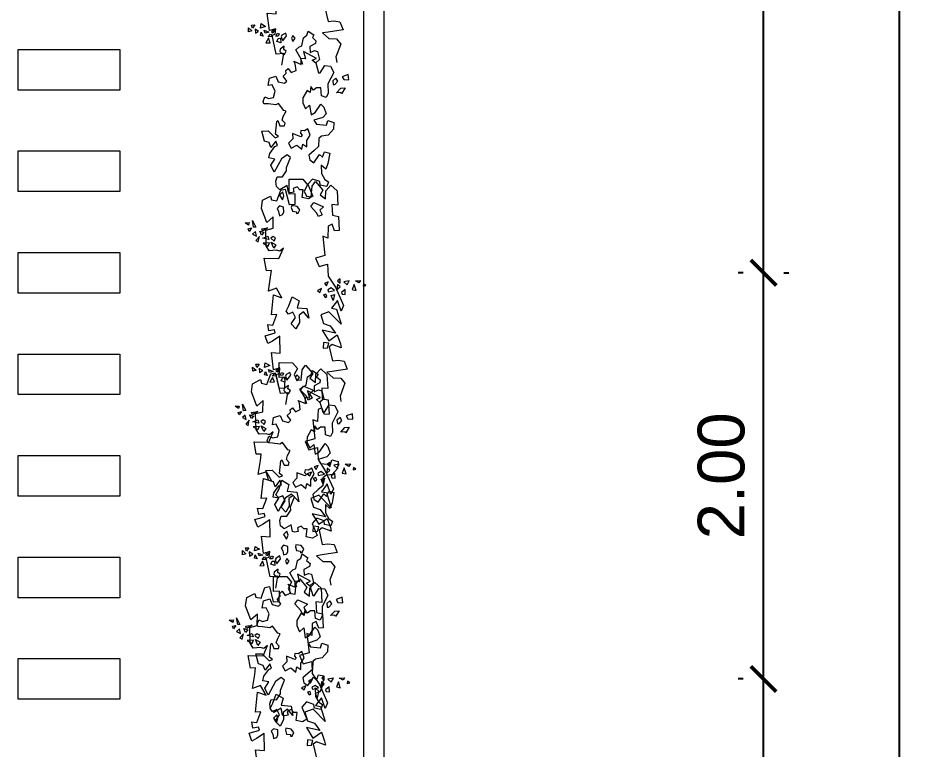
# Model space of a CAD drawing. Header units: millimetres. Extents: x -667 to -468, y -723 to -475.
# Drawn here: x -605.515 to -601.051, y -681.148 to -677.544 of the extents above; entities that cross this region are included whole.
import ezdxf

# ---------------------------------------------------------------- set-up
doc = ezdxf.new("R2010")
doc.units = ezdxf.units.MM
doc.layers.get('0').update_dxf_attribs({"lineweight": 9})
doc.layers.get('Defpoints').update_dxf_attribs({"lineweight": 0})
doc.layers.add('dinding', color=36, linetype='Continuous', lineweight=9)
doc.layers.add('NOTASI', color=250, linetype='Continuous', lineweight=5)
doc.layers.add('LANDSCAPE', color=7, linetype='Continuous', lineweight=9, true_color=0x002409)
doc.styles.get("Standard").update_dxf_attribs({"font": 'arial.ttf'})
doc.dimstyles.new('Copy of 1-100', dxfattribs={"dimtxt": 0.23, "dimasz": 0.125, "dimexe": 0.125, "dimexo": 0.1, "dimgap": 0.09, "dimtad": 1, "dimtoh": 1, "dimzin": 0, "dimdsep": 46, "dimtxsty": 'Standard', "dimblk": 'ARCHTICK', "dimcen": 0.09, "dimdle": 0.125, "dimclrt": 2, "dimadec": 0, "dimazin": 0, "dimtfac": 1, "dimtofl": 0, "dimtmove": 0, "dimatfit": 3, "dimldrblk": 'ARCHTICK', "dimfxl": 1, "dimtolj": 1, "dimtzin": 0, "dimarcsym": 0})

# ---------------------------------------------------------------- blocks, each defined once
blk = doc.blocks.new('_ArchTick')
at = {"color": 0, "linetype": 'ByBlock', "const_width": 0.15}
blk.add_lwpolyline([(-0.5, -0.5), (0.5, 0.5)], dxfattribs=at)
blk = doc.blocks.new('*D959')
at = {"layer": 'Defpoints', "color": 0}
for p in [(-601.8457, -680.7985), (-601.8457, -680.7985), (-601.8457, -684.7985)]:
    blk.add_point(p, dxfattribs=at)
at = {"layer": 'NOTASI', "color": 0, "lineweight": -2}
for p, q in [((-601.8457, -684.9235), (-601.8457, -680.6735)), ((-601.9457, -680.7985), (-601.9707, -680.7985)), ((-601.9457, -684.7985), (-601.9707, -684.7985))]:
    blk.add_line(p, q, dxfattribs=at)
at = {"layer": 'NOTASI', "color": 0, "lineweight": -2, "xscale": 0.125, "yscale": 0.125, "zscale": 0.125}
for p, rotation in [((-601.8457, -680.7985), 90), ((-601.8457, -684.7985), 270)]:
    blk.add_blockref('_ArchTick', p, dxfattribs=dict(at, rotation=rotation))
at = {"layer": 'NOTASI', "color": 2, "insert": (-602.0531, -682.7985), "char_height": 0.23, "attachment_point": 5, "rotation": 90}
blk.add_mtext('\\A1;4.00', dxfattribs=at)
blk = doc.blocks.new('*D960')
at = {"layer": 'Defpoints', "color": 0}
for p in [(-601.8457, -678.7985), (-601.8457, -678.7985), (-601.8457, -680.7985)]:
    blk.add_point(p, dxfattribs=at)
at = {"layer": 'NOTASI', "color": 0, "lineweight": -2}
for p, q in [((-601.8457, -680.9235), (-601.8457, -678.6735)), ((-601.9457, -678.7985), (-601.9707, -678.7985)), ((-601.9457, -680.7985), (-601.9707, -680.7985))]:
    blk.add_line(p, q, dxfattribs=at)
at = {"layer": 'NOTASI', "color": 0, "lineweight": -2, "xscale": 0.125, "yscale": 0.125, "zscale": 0.125}
for p, rotation in [((-601.8457, -678.7985), 90), ((-601.8457, -680.7985), 270)]:
    blk.add_blockref('_ArchTick', p, dxfattribs=dict(at, rotation=rotation))
at = {"layer": 'NOTASI', "color": 2, "insert": (-602.0531, -679.7985), "char_height": 0.23, "attachment_point": 5, "rotation": 90}
blk.add_mtext('\\A1;2.00', dxfattribs=at)
blk = doc.blocks.new('*D961')
at = {"layer": 'Defpoints', "color": 0}
for p in [(-601.8457, -674.7985), (-601.8457, -674.7985), (-601.8457, -678.7985)]:
    blk.add_point(p, dxfattribs=at)
at = {"layer": 'NOTASI', "color": 0, "lineweight": -2}
for p, q in [((-601.8457, -678.9235), (-601.8457, -674.6735)), ((-601.7457, -674.7985), (-601.7207, -674.7985)), ((-601.7457, -678.7985), (-601.7207, -678.7985))]:
    blk.add_line(p, q, dxfattribs=at)
at = {"layer": 'NOTASI', "color": 0, "lineweight": -2, "xscale": 0.125, "yscale": 0.125, "zscale": 0.125}
for p, rotation in [((-601.8457, -674.7985), 90), ((-601.8457, -678.7985), 270)]:
    blk.add_blockref('_ArchTick', p, dxfattribs=dict(at, rotation=rotation))
at = {"layer": 'NOTASI', "color": 2, "insert": (-602.0531, -676.7985), "char_height": 0.23, "attachment_point": 5, "rotation": 90}
blk.add_mtext('\\A1;4.00', dxfattribs=at)
blk = doc.blocks.new('*D967')
at = {"layer": 'Defpoints', "color": 0}
for p in [(-601.1764, -664.7985), (-601.1764, -664.7985), (-601.3457, -684.7985)]:
    blk.add_point(p, dxfattribs=at)
at = {"layer": 'NOTASI', "color": 0, "lineweight": -2}
for p, q in [((-601.1764, -684.9235), (-601.1764, -664.6735)), ((-601.2764, -664.7985), (-601.3014, -664.7985)), ((-601.2457, -684.7985), (-601.0514, -684.7985))]:
    blk.add_line(p, q, dxfattribs=at)
at = {"layer": 'NOTASI', "color": 0, "lineweight": -2, "xscale": 0.125, "yscale": 0.125, "zscale": 0.125}
for p, rotation in [((-601.1764, -664.7985), 90), ((-601.1764, -684.7985), 270)]:
    blk.add_blockref('_ArchTick', p, dxfattribs=dict(at, rotation=rotation))
at = {"layer": 'NOTASI', "color": 2, "insert": (-601.3838, -674.7985), "char_height": 0.23, "attachment_point": 5, "rotation": 90}
blk.add_mtext('\\A1;20.00', dxfattribs=at)
blk = doc.blocks.new('SEMAK')
at = {"layer": 'LANDSCAPE', "lineweight": 5}
for p, q in [((489.1515, 51.826), (489.1637, 51.8539)), ((489.1637, 51.8539), (489.1681, 51.8928)), ((489.1681, 51.8928), (489.1987, 51.8848)), ((489.1987, 51.8848), (489.2107, 51.8621)), ((489.2107, 51.8621), (489.2113, 51.817)), ((489.281, 51.8239), (489.2891, 51.8589)), ((489.2891, 51.8589), (489.326, 51.8656)), ((489.3244, 51.8801), (489.3394, 51.8793)), ((489.326, 51.8656), (489.3244, 51.8801)), ((489.3394, 51.8793), (489.3569, 51.848)), ((489.1726, 51.8034), (489.1515, 51.826)), ((489.2113, 51.817), (489.1726, 51.8034)), ((489.2865, 51.8048), (489.281, 51.8239)), ((489.3339, 51.8163), (489.2865, 51.8048)), ((489.3569, 51.848), (489.3339, 51.8163)), ((489.1786, 51.7071), (489.2037, 51.7504)), ((489.2109, 51.6773), (489.1786, 51.7071)), ((489.2037, 51.7504), (489.2187, 51.7138)), ((489.2187, 51.7138), (489.2109, 51.6773)), ((489.2826, 51.6915), (489.2621, 51.6843)), ((489.3124, 51.686), (489.2826, 51.6915)), ((489.3069, 51.6525), (489.3124, 51.686)), ((489.4406, 51.7543), (489.3831, 51.7393)), ((489.3831, 51.7393), (489.3961, 51.6673)), ((489.4831, 51.7318), (489.4406, 51.7543)), ((489.4431, 51.6193), (489.4831, 51.7318)), ((489.1559, 51.6245), (489.1524, 51.5763)), ((489.1856, 51.6563), (489.1559, 51.6245)), ((489.2529, 51.6208), (489.1856, 51.6563)), ((489.2621, 51.6843), (489.2529, 51.6208)), ((489.3441, 51.6375), (489.3069, 51.6525)), ((489.3664, 51.6655), (489.3441, 51.6375)), ((489.3961, 51.6673), (489.3664, 51.6655)), ((489.4881, 51.5743), (489.4431, 51.6193)), ((489.5556, 51.6343), (489.5531, 51.6018)), ((489.6131, 51.6493), (489.5556, 51.6343)), ((489.5981, 51.5843), (489.6306, 51.6068)), ((489.6306, 51.6068), (489.6131, 51.6493)), ((489.1524, 51.5763), (489.1654, 51.537)), ((489.1654, 51.537), (489.2156, 51.5408)), ((489.2156, 51.5408), (489.2546, 51.4885)), ((489.5531, 51.6018), (489.4881, 51.5743)), ((489.5706, 51.5293), (489.5981, 51.5843)), ((489.5731, 51.4518), (489.5706, 51.5293)), ((489.1406, 51.4943), (489.1131, 51.4293)), ((489.2131, 51.3743), (489.1406, 51.4943)), ((489.2546, 51.4885), (489.2546, 51.457)), ((489.2546, 51.457), (489.2956, 51.3668)), ((489.6131, 51.4918), (489.5731, 51.4518)), ((489.6356, 51.4393), (489.6131, 51.4918)), ((489.6574, 51.346), (489.6356, 51.4393)), ((489.1531, 51.3743), (489.1006, 51.3618)), ((489.1006, 51.3618), (489.1099, 51.321)), ((489.1131, 51.4293), (489.1531, 51.3743)), ((489.2681, 51.3418), (489.2131, 51.3743)), ((489.2956, 51.3668), (489.2681, 51.3418)), ((489.4649, 51.3545), (489.4706, 51.3993)), ((489.5154, 51.3138), (489.4649, 51.3545)), ((489.4706, 51.3993), (489.5081, 51.4268)), ((489.5081, 51.4268), (489.5631, 51.3543)), ((489.5631, 51.3543), (489.5874, 51.381)), ((489.5874, 51.381), (489.6099, 51.3335)), ((489.1099, 51.321), (489.1581, 51.2618)), ((489.2864, 51.2373), (489.3086, 51.282)), ((489.3086, 51.282), (489.3609, 51.2578)), ((489.3609, 51.2578), (489.4036, 51.2988)), ((489.4036, 51.2988), (489.4149, 51.2523)), ((489.4149, 51.2523), (489.4501, 51.2783)), ((489.4501, 51.2783), (489.4539, 51.2205)), ((489.5581, 51.282), (489.5154, 51.3138)), ((489.5636, 51.2095), (489.5581, 51.282)), ((489.6099, 51.3335), (489.6574, 51.346)), ((489.0664, 51.2055), (489.0479, 51.1135)), ((489.1109, 51.2223), (489.0664, 51.2055)), ((489.1239, 51.267), (489.1109, 51.2223)), ((489.1699, 51.211), (489.1239, 51.267)), ((489.1581, 51.2618), (489.1831, 51.2518)), ((489.1831, 51.2518), (489.1699, 51.211)), ((489.3271, 51.2), (489.2864, 51.2373)), ((489.3271, 51.1498), (489.3271, 51.2)), ((489.4539, 51.2205), (489.4854, 51.1723)), ((489.5896, 51.189), (489.5636, 51.2095)), ((489.6494, 51.1815), (489.5896, 51.189)), ((489.0479, 51.1135), (489.1056, 51.1155)), ((489.1056, 51.1155), (489.1651, 51.1823)), ((489.1651, 51.1823), (489.1966, 51.1713)), ((489.1966, 51.1713), (489.1706, 51.1488)), ((489.1706, 51.1488), (489.1894, 51.0325)), ((489.4016, 51.1833), (489.3271, 51.1498)), ((489.3989, 51.152), (489.4149, 51.1703)), ((489.4049, 51.127), (489.3989, 51.152)), ((489.4149, 51.1703), (489.4016, 51.1833)), ((489.4359, 51.133), (489.4049, 51.127)), ((489.4669, 51.1145), (489.4359, 51.133)), ((489.4854, 51.1723), (489.4669, 51.1145)), ((489.7014, 51.1293), (489.6494, 51.1815)), ((489.7089, 51.068), (489.7014, 51.1293)), ((489.1894, 51.0325), (489.1989, 51.025)), ((489.1989, 51.025), (489.2156, 51.0735)), ((489.2156, 51.0735), (489.2564, 51.0755)), ((489.2639, 51.053), (489.2396, 51.0233)), ((489.2564, 51.0755), (489.2639, 51.053)), ((489.5284, 51.04), (489.5489, 51.0755)), ((489.6101, 51.0178), (489.5284, 51.04)), ((489.5489, 51.0755), (489.6399, 51.0903)), ((489.6399, 51.0903), (489.6531, 51.0475)), ((489.6531, 51.0475), (489.7089, 51.068)), ((489.2396, 51.0233), (489.2509, 50.9898)), ((489.2509, 50.9898), (489.2789, 50.9433)), ((489.2789, 50.9433), (489.2584, 50.9358)), ((489.4959, 50.9), (489.5046, 50.9895)), ((489.5046, 50.9895), (489.5439, 50.971)), ((489.5439, 50.971), (489.5991, 50.8968)), ((489.6419, 50.9878), (489.6101, 51.0178)), ((489.6234, 50.9265), (489.6419, 50.9878)), ((489.0796, 50.865), (489.0741, 50.8463)), ((489.1206, 50.8688), (489.0796, 50.865)), ((489.1876, 50.8818), (489.1206, 50.8688)), ((489.2119, 50.8688), (489.1876, 50.8818)), ((489.2584, 50.9358), (489.2119, 50.8688)), ((489.4336, 50.8745), (489.4576, 50.9328)), ((489.4386, 50.8295), (489.4336, 50.8745)), ((489.4576, 50.9328), (489.4959, 50.9)), ((489.5991, 50.8968), (489.6234, 50.9265)), ((489.0741, 50.8463), (489.0909, 50.8035)), ((489.0909, 50.8035), (489.1244, 50.8203)), ((489.1244, 50.8203), (489.1709, 50.813)), ((489.1709, 50.813), (489.1876, 50.7553)), ((489.4801, 50.7653), (489.4386, 50.8295)), ((489.5076, 50.7853), (489.4801, 50.7653)), ((489.5141, 50.731), (489.5076, 50.7853)), ((489.6081, 50.8193), (489.6066, 50.7485)), ((489.6506, 50.8368), (489.6081, 50.8193)), ((489.6706, 50.7993), (489.6506, 50.8368)), ((489.6731, 50.7143), (489.6706, 50.7993)), ((489.7864, 50.7995), (489.7471, 50.7995)), ((489.7471, 50.7995), (489.7881, 50.7603)), ((489.7919, 50.8105), (489.7864, 50.7995)), ((489.8274, 50.7603), (489.7919, 50.8105)), ((489.1281, 50.7013), (489.1429, 50.6343)), ((489.1634, 50.6975), (489.1281, 50.7013)), ((489.1876, 50.7553), (489.1634, 50.6975)), ((489.5366, 50.766), (489.5141, 50.731)), ((489.5666, 50.746), (489.5366, 50.766)), ((489.6066, 50.7485), (489.5666, 50.746)), ((489.7306, 50.6143), (489.6731, 50.7143)), ((489.7186, 50.6883), (489.7206, 50.7218)), ((489.7206, 50.7218), (489.7354, 50.7238)), ((489.7354, 50.7238), (489.7634, 50.694)), ((489.7634, 50.694), (489.7484, 50.666)), ((489.7881, 50.7603), (489.8274, 50.7603)), ((489.1429, 50.6343), (489.2024, 50.6193)), ((489.2024, 50.6193), (489.2211, 50.6715)), ((489.2211, 50.6715), (489.2769, 50.6883)), ((489.2994, 50.6695), (489.2676, 50.6248)), ((489.2676, 50.6248), (489.2974, 50.5988)), ((489.2769, 50.6883), (489.2994, 50.6695)), ((489.5931, 50.6093), (489.6081, 50.6118)), ((489.6081, 50.6118), (489.6531, 50.5468)), ((489.7056, 50.5543), (489.7306, 50.6143)), ((489.7484, 50.666), (489.7186, 50.6883)), ((489.8049, 50.656), (489.8194, 50.6835)), ((489.8619, 50.6385), (489.8049, 50.656)), ((489.8194, 50.6835), (489.8644, 50.6885)), ((489.8644, 50.6885), (489.8619, 50.6385)), ((489.2974, 50.5988), (489.2956, 50.5745)), ((489.2956, 50.5745), (489.3179, 50.556)), ((489.3179, 50.556), (489.3441, 50.595)), ((489.3441, 50.595), (489.3886, 50.5765)), ((489.3886, 50.5765), (489.3849, 50.517)), ((489.5719, 50.5175), (489.5931, 50.6093)), ((489.6531, 50.5468), (489.7056, 50.5543)), ((489.2606, 50.5228), (489.2836, 50.4173)), ((489.3739, 50.4928), (489.4389, 50.5243)), ((489.3849, 50.517), (489.3739, 50.4928)), ((489.4409, 50.4778), (489.3961, 50.3903)), ((489.4339, 50.4693), (489.4489, 50.5228)), ((489.4794, 50.4768), (489.4339, 50.4693)), ((489.4389, 50.5243), (489.4409, 50.4778)), ((489.4644, 50.4083), (489.4794, 50.4768)), ((489.5789, 50.4768), (489.4644, 50.4083)), ((489.5744, 50.5228), (489.5409, 50.4923)), ((489.5409, 50.4923), (489.5789, 50.4768)), ((489.6074, 50.489), (489.5719, 50.5175)), ((489.5934, 50.4145), (489.6074, 50.489)), ((489.7576, 50.4728), (489.7626, 50.5228)), ((489.8076, 50.3578), (489.7576, 50.4728)), ((489.2156, 50.4188), (489.1866, 50.2448)), ((489.2836, 50.4173), (489.2156, 50.4188)), ((489.2491, 50.396), (489.2751, 50.422)), ((489.2529, 50.3773), (489.2491, 50.396)), ((489.2919, 50.3513), (489.2529, 50.3773)), ((489.2751, 50.422), (489.2901, 50.4275)), ((489.3086, 50.3978), (489.2864, 50.381)), ((489.2864, 50.381), (489.2919, 50.3513)), ((489.2901, 50.4275), (489.3086, 50.3978)), ((489.3961, 50.3903), (489.4259, 50.366)), ((489.4259, 50.366), (489.4539, 50.355)), ((489.5246, 50.42), (489.5654, 50.4053)), ((489.5264, 50.366), (489.5246, 50.42)), ((489.5786, 50.342), (489.5264, 50.366)), ((489.5654, 50.4053), (489.5934, 50.4145)), ((489.1256, 50.3123), (489.1666, 50.3123)), ((489.1526, 50.2713), (489.1256, 50.3123)), ((489.1666, 50.3123), (489.1526, 50.2713)), ((489.2616, 50.3183), (489.2276, 50.3048)), ((489.2276, 50.3048), (489.2411, 50.2773)), ((489.2616, 50.2773), (489.2616, 50.3183)), ((489.2696, 50.2655), (489.2806, 50.3028)), ((489.2806, 50.3028), (489.3179, 50.258)), ((489.3609, 50.2823), (489.3719, 50.312)), ((489.3756, 50.258), (489.3609, 50.2823)), ((489.3719, 50.312), (489.3961, 50.2843)), ((489.3961, 50.2843), (489.3756, 50.258)), ((489.4539, 50.355), (489.4706, 50.2823)), ((489.4706, 50.2823), (489.5041, 50.2618)), ((489.5526, 50.286), (489.5841, 50.3158)), ((489.5674, 50.2618), (489.5526, 50.286)), ((489.5841, 50.3158), (489.5786, 50.342)), ((489.6476, 50.2478), (489.7026, 50.3028)), ((489.7026, 50.3028), (489.7726, 50.3078)), ((489.7726, 50.3078), (489.8076, 50.3578)), ((488.9746, 50.2038), (488.9746, 50.1658)), ((489.0051, 50.1963), (488.9746, 50.2038)), ((489.0356, 50.2193), (489.0661, 50.2038)), ((489.0356, 50.1813), (489.0356, 50.2193)), ((489.0661, 50.2038), (489.0356, 50.1813)), ((489.1041, 50.2493), (489.0811, 50.2418)), ((489.0811, 50.2418), (489.0891, 50.2113)), ((489.0891, 50.2113), (489.1041, 50.2493)), ((489.1251, 50.2233), (489.1181, 50.1963)), ((489.1181, 50.1963), (489.1591, 50.2163)), ((489.1591, 50.2163), (489.1251, 50.2233)), ((489.1506, 50.2573), (489.1736, 50.2343)), ((489.1891, 50.2573), (489.1506, 50.2573)), ((489.1651, 50.2018), (489.1536, 50.0428)), ((489.2231, 50.1873), (489.1651, 50.2018)), ((489.1736, 50.2343), (489.1891, 50.2573)), ((489.1841, 50.2138), (489.1991, 50.2228)), ((489.1916, 50.2023), (489.1841, 50.2138)), ((489.1866, 50.2448), (489.2156, 50.2378)), ((489.2136, 50.2043), (489.1916, 50.2023)), ((489.1991, 50.2228), (489.2136, 50.2043)), ((489.2156, 50.2378), (489.2231, 50.1873)), ((489.2431, 50.2563), (489.2211, 50.2543)), ((489.2211, 50.2543), (489.2356, 50.2283)), ((489.2356, 50.2283), (489.2521, 50.2358)), ((489.2411, 50.2773), (489.2616, 50.2773)), ((489.2521, 50.2358), (489.2431, 50.2563)), ((489.2769, 50.2508), (489.2696, 50.2655)), ((489.3124, 50.232), (489.2769, 50.2508)), ((489.3179, 50.258), (489.3124, 50.232)), ((489.5041, 50.2618), (489.5171, 50.2245)), ((489.5171, 50.2245), (489.5674, 50.2618)), ((489.6976, 50.2428), (489.6476, 50.2478)), ((489.8366, 50.2293), (489.6976, 50.2428)), ((489.8116, 50.1543), (489.8366, 50.2293)), ((488.9746, 50.1658), (489.0051, 50.1963)), ((489.0126, 50.1733), (489.0051, 50.1428)), ((489.0051, 50.1428), (489.0356, 50.1428)), ((489.0356, 50.1428), (489.0126, 50.1733)), ((489.0846, 50.1748), (489.0916, 50.1338)), ((489.1321, 50.1613), (489.0846, 50.1748)), ((489.0916, 50.1338), (489.1321, 50.1613)), ((489.6816, 50.0168), (489.7046, 50.1473)), ((489.7046, 50.1473), (489.7566, 50.1443)), ((489.7566, 50.1443), (489.8116, 50.1543)), ((489.1536, 50.0428), (489.2336, 50.0528)), ((489.2336, 50.0528), (489.2386, 49.8978)), ((489.7916, 50.0318), (489.7116, 49.9968)), ((489.7866, 49.9968), (489.7916, 50.0318)), ((489.1251, 49.9603), (489.1036, 49.8878)), ((489.1686, 49.9388), (489.1251, 49.9603)), ((489.6261, 50.0258), (489.6661, 50.0258)), ((489.6311, 49.9758), (489.6261, 50.0258)), ((489.6266, 49.8628), (489.6816, 49.9628)), ((489.6811, 49.9858), (489.6311, 49.9758)), ((489.6661, 50.0258), (489.6811, 49.9858)), ((489.7116, 49.9968), (489.6816, 50.0168)), ((489.6816, 49.9628), (489.7616, 49.9128)), ((489.7616, 49.9128), (489.7866, 49.9968)), ((489.1036, 49.8878), (489.1976, 49.8663)), ((489.2386, 49.8978), (489.1686, 49.9388)), ((489.1976, 49.8663), (489.1906, 49.8373)), ((489.7466, 49.8978), (489.6266, 49.8628)), ((489.7016, 49.8278), (489.7466, 49.8978)), ((489.1401, 49.8448), (489.1331, 49.7868)), ((489.1331, 49.7868), (489.1786, 49.7938)), ((489.1906, 49.8373), (489.1401, 49.8448)), ((489.1786, 49.7938), (489.2206, 49.6998)), ((489.3881, 49.8378), (489.3471, 49.7903)), ((489.3471, 49.7903), (489.3881, 49.7338)), ((489.4221, 49.7833), (489.3881, 49.8378)), ((489.4221, 49.7143), (489.4221, 49.7833)), ((489.6216, 49.7228), (489.6416, 49.8028)), ((489.6416, 49.8028), (489.7016, 49.8278)), ((489.8016, 49.8178), (489.6966, 49.6978)), ((489.7666, 49.6778), (489.8016, 49.8178)), ((489.3881, 49.7338), (489.3676, 49.6863)), ((489.4631, 49.6868), (489.4221, 49.7143)), ((489.5106, 49.7483), (489.4631, 49.6868)), ((489.4971, 49.6598), (489.5106, 49.7483)), ((489.6966, 49.6978), (489.6216, 49.7228)), ((489.1706, 49.6998), (489.1996, 49.5183)), ((489.2206, 49.6998), (489.1706, 49.6998)), ((489.3266, 49.6998), (489.3061, 49.6728)), ((489.3061, 49.6728), (489.3336, 49.6253)), ((489.3676, 49.6863), (489.3266, 49.6998)), ((489.3336, 49.6253), (489.3676, 49.5438)), ((489.4086, 49.6463), (489.4971, 49.6598)), ((489.4291, 49.5848), (489.4086, 49.6463)), ((489.7216, 49.6678), (489.7666, 49.6778)), ((489.7781, 49.5988), (489.7216, 49.6678)), ((489.7666, 49.4778), (489.8316, 49.6478)), ((489.8066, 49.6978), (489.7781, 49.5988)), ((489.8316, 49.6478), (489.8066, 49.6978)), ((489.1996, 49.5183), (489.2746, 49.5483)), ((489.2746, 49.5483), (489.2301, 49.4598)), ((489.3676, 49.5438), (489.4291, 49.5848)), ((489.6531, 49.5428), (489.6676, 49.5673)), ((489.6771, 49.5353), (489.6531, 49.5428)), ((489.6676, 49.5673), (489.6846, 49.5598)), ((489.6846, 49.5598), (489.6771, 49.5353)), ((489.7406, 49.5983), (489.7251, 49.5528)), ((489.7251, 49.5528), (489.7556, 49.5448)), ((489.7556, 49.5448), (489.7406, 49.5983)), ((489.8186, 49.5293), (489.8236, 49.5443)), ((489.8236, 49.5443), (489.8536, 49.5493)), ((489.8536, 49.5493), (489.8536, 49.5043)), ((489.1541, 49.4818), (489.1811, 49.3553)), ((489.2301, 49.4598), (489.1541, 49.4818)), ((489.6016, 49.4988), (489.6236, 49.5183)), ((489.6406, 49.4843), (489.6016, 49.4988)), ((489.6236, 49.5183), (489.6406, 49.4843)), ((489.6681, 49.4378), (489.6851, 49.4623)), ((489.6851, 49.4623), (489.7046, 49.4258)), ((489.6966, 49.4978), (489.7016, 49.5178)), ((489.7266, 49.4828), (489.6966, 49.4978)), ((489.7016, 49.5178), (489.7566, 49.5078)), ((489.7066, 49.3728), (489.7666, 49.4778)), ((489.7566, 49.5078), (489.7266, 49.4828)), ((489.7786, 49.4998), (489.8091, 49.4768)), ((489.7861, 49.4538), (489.7786, 49.4998)), ((489.8091, 49.4768), (489.7861, 49.4538)), ((489.8536, 49.5043), (489.8186, 49.5293)), ((489.8461, 49.4323), (489.8751, 49.4608)), ((489.8751, 49.4608), (489.8966, 49.4248)), ((489.9196, 49.5063), (489.9546, 49.5163)), ((489.9396, 49.4613), (489.9196, 49.5063)), ((489.9546, 49.5163), (489.9396, 49.4613)), ((490.0196, 49.4813), (490.0446, 49.4763)), ((490.0246, 49.4613), (490.0196, 49.4813)), ((490.0446, 49.4763), (490.0246, 49.4613)), ((489.7046, 49.4258), (489.6681, 49.4378)), ((489.7066, 49.2628), (489.7066, 49.3728)), ((489.7896, 49.4193), (489.8126, 49.4423)), ((489.8126, 49.4043), (489.7896, 49.4193)), ((489.8126, 49.4423), (489.8126, 49.4043)), ((489.8966, 49.4248), (489.8461, 49.4323)), ((489.9836, 49.4498), (489.9516, 49.4278)), ((489.9516, 49.4278), (489.9981, 49.4278)), ((489.9981, 49.4278), (489.9836, 49.4498)), ((489.1461, 49.2953), (489.1311, 49.1803)), ((489.1911, 49.2953), (489.1461, 49.2953)), ((489.1811, 49.3553), (489.1911, 49.2953)), ((489.5981, 49.2023), (489.6271, 49.2808)), ((489.6271, 49.2808), (489.7066, 49.2628)), ((489.1311, 49.1803), (489.2661, 49.1898)), ((489.2761, 49.1238), (489.2461, 49.1138)), ((489.2661, 49.1898), (489.3111, 49.0988)), ((489.3111, 49.0988), (489.2761, 49.1238)), ((489.6866, 49.1828), (489.5981, 49.2023)), ((489.6766, 49.0068), (489.6866, 49.1828)), ((489.1296, 49.0423), (489.1726, 49.0713)), ((489.1871, 49.0428), (489.1296, 49.0423)), ((489.1811, 49.1138), (489.1561, 49.0688)), ((489.1561, 49.0688), (489.1586, 48.9238)), ((489.1726, 49.0713), (489.1871, 49.0428)), ((489.2461, 49.1138), (489.1811, 49.1138)), ((489.2246, 49.0918), (489.2041, 49.0373)), ((489.2041, 49.0373), (489.2451, 49.0648)), ((489.2451, 49.0648), (489.2246, 49.0918)), ((489.0366, 48.9543), (489.0706, 48.9748)), ((489.0636, 49.0153), (489.0841, 49.0288)), ((489.0976, 48.9813), (489.0636, 49.0153)), ((489.0706, 48.9748), (489.0641, 48.9338)), ((489.0841, 49.0288), (489.0976, 48.9813)), ((489.1181, 48.9683), (489.1036, 48.9323)), ((489.1396, 48.9468), (489.1181, 48.9683)), ((489.1836, 49.0128), (489.1301, 48.9978)), ((489.1301, 48.9978), (489.1761, 48.9823)), ((489.1761, 48.9823), (489.1836, 49.0128)), ((489.2016, 48.9998), (489.2306, 49.0288)), ((489.2236, 48.9858), (489.2016, 48.9998)), ((489.2451, 49.0003), (489.2236, 48.9858)), ((489.2306, 49.0288), (489.2451, 49.0003)), ((489.7196, 49.0268), (489.6766, 49.0068)), ((489.7301, 48.9168), (489.7196, 49.0268)), ((489.7861, 48.9638), (489.7656, 48.9023)), ((489.8271, 48.9638), (489.7861, 48.9638)), ((489.8271, 48.8343), (489.8271, 48.9638)), ((489.0081, 48.9293), (489.0006, 48.9063)), ((489.0006, 48.9063), (489.0311, 48.8988)), ((489.0311, 48.8988), (489.0081, 48.9293)), ((489.0641, 48.9338), (489.0366, 48.9543)), ((489.0501, 48.8928), (489.0431, 48.8313)), ((489.0431, 48.8313), (489.0706, 48.8928)), ((489.0706, 48.8928), (489.0501, 48.8928)), ((489.1036, 48.9323), (489.1396, 48.9468)), ((489.1296, 48.9338), (489.1226, 48.9123)), ((489.1226, 48.9123), (489.1801, 48.9053)), ((489.1801, 48.9053), (489.1296, 48.9343)), ((489.1586, 48.9238), (489.2266, 48.9103)), ((489.2266, 48.9103), (489.2336, 48.8083)), ((489.7656, 48.9023), (489.7301, 48.9168)), ((489.0056, 48.8708), (488.9751, 48.8478)), ((488.9751, 48.8478), (489.0131, 48.8478)), ((489.0131, 48.8478), (489.0056, 48.8708)), ((489.1721, 48.8563), (489.1311, 48.7253)), ((489.2336, 48.8083), (489.1721, 48.8563)), ((489.6446, 48.8263), (489.6301, 48.7903)), ((489.6811, 48.8118), (489.6446, 48.8263)), ((489.6596, 48.7683), (489.6811, 48.8118)), ((489.7726, 48.8208), (489.8271, 48.8343)), ((489.7726, 48.7238), (489.7726, 48.8208)), ((489.1311, 48.7253), (489.1446, 48.6503)), ((489.6301, 48.7903), (489.5801, 48.7318)), ((489.5801, 48.7318), (489.6091, 48.6958)), ((489.6091, 48.6958), (489.6961, 48.7393)), ((489.6961, 48.7393), (489.6596, 48.7683)), ((489.8271, 48.7308), (489.7726, 48.7238)), ((489.8271, 48.6013), (489.8271, 48.7308)), ((489.1446, 48.6503), (489.2196, 48.6163)), ((489.2196, 48.6163), (489.2266, 48.6503)), ((489.2266, 48.6503), (489.2746, 48.6638)), ((489.2746, 48.6638), (489.3156, 48.5683)), ((489.3566, 48.5613), (489.3836, 48.7033)), ((489.3836, 48.7033), (489.4381, 48.7033)), ((489.4381, 48.7033), (489.4451, 48.6078)), ((489.5271, 48.5873), (489.5476, 48.6348)), ((489.5476, 48.6348), (489.5886, 48.6418)), ((489.5886, 48.6418), (489.6021, 48.5463)), ((489.6706, 48.6283), (489.7181, 48.6693)), ((489.6976, 48.5873), (489.6706, 48.6283)), ((489.7181, 48.6693), (489.7251, 48.5943)), ((489.3156, 48.5683), (489.3566, 48.5613)), ((489.3906, 48.6078), (489.3976, 48.4713)), ((489.4451, 48.6078), (489.3906, 48.6078)), ((489.5611, 48.5328), (489.5271, 48.5873)), ((489.6021, 48.5463), (489.6361, 48.5053)), ((489.6361, 48.5053), (489.6976, 48.5873)), ((489.7251, 48.5943), (489.7726, 48.5468)), ((489.7726, 48.5468), (489.8271, 48.6013)), ((489.3976, 48.4713), (489.5201, 48.4783)), ((489.5201, 48.4783), (489.5611, 48.5328))]:
    blk.add_line(p, q, dxfattribs=at)

msp = doc.modelspace()

# ---------------------------------------------------------------- linework, layer by layer
at = {"layer": 'dinding'}
for p, q in [((-603.7153, -664.7485), (-603.7153, -684.8485)), ((-603.8153, -664.8485), (-603.8153, -684.7485))]:
    msp.add_line(p, q, dxfattribs=at)
at = {"layer": 'NOTASI'}
for points in [[(-605.0153, -677.6985), (-605.0153, -677.8985), (-605.5153, -677.8985), (-605.5153, -677.6985)], [(-605.0153, -678.1985), (-605.0153, -678.3985), (-605.5153, -678.3985), (-605.5153, -678.1985)], [(-605.0153, -678.6985), (-605.0153, -678.8985), (-605.5153, -678.8985), (-605.5153, -678.6985)], [(-605.0153, -679.1985), (-605.0153, -679.3985), (-605.5153, -679.3985), (-605.5153, -679.1985)], [(-605.0153, -679.6985), (-605.0153, -679.8985), (-605.5153, -679.8985), (-605.5153, -679.6985)], [(-605.0153, -680.1985), (-605.0153, -680.3985), (-605.5153, -680.3985), (-605.5153, -680.1985)], [(-605.0153, -680.6985), (-605.0153, -680.8985), (-605.5153, -680.8985), (-605.5153, -680.6985)]]:
    msp.add_lwpolyline(points, close=True, dxfattribs=at)

# ---------------------------------------------------------------- block references
at = {"layer": 'LANDSCAPE', "xscale": -0.5397948623633152, "yscale": 0.5397948623633152, "zscale": 0.5397948623633152, "rotation": 182.9524330381508}
for p in [(-869.372, -664.1434), (-869.3516, -665.8142), (-869.4014, -666.718), (-869.4299, -667.7709)]:
    msp.add_blockref('SEMAK', p, dxfattribs=at)

# ---------------------------------------------------------------- dimensions: what is measured, and where the dimension line sits
at = {"layer": 'NOTASI'}
for base, p1, p2, picture, middle in [((-601.1764, -664.7985), (-601.3457, -684.7985), (-601.1764, -664.7985), '*D967', (-601.3838, -674.7985)), ((-601.8457, -674.7985), (-601.8457, -678.7985), (-601.8457, -674.7985), '*D961', (-602.0531, -676.7985)), ((-601.8457, -678.7985), (-601.8457, -680.7985), (-601.8457, -678.7985), '*D960', (-602.0531, -679.7985)), ((-601.8457, -680.7985), (-601.8457, -684.7985), (-601.8457, -680.7985), '*D959', (-602.0531, -682.7985))]:
    dim = msp.add_linear_dim(base=base, p1=p1, p2=p2, angle=90, dimstyle='Copy of 1-100', dxfattribs=at)
    dim.commit()
    dim.dimension.update_dxf_attribs({"geometry": picture, "text_midpoint": middle})

doc.saveas('drawing.dxf')
